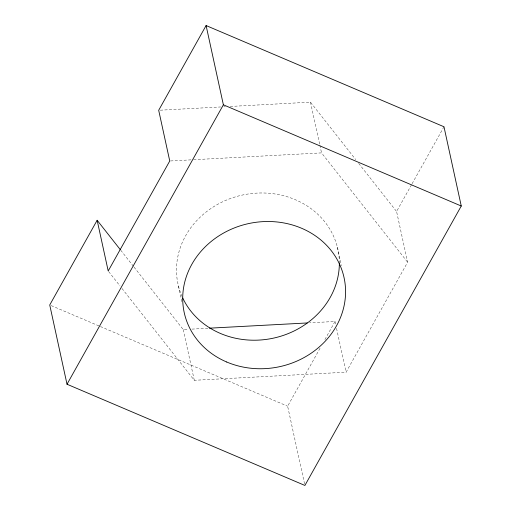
<?xml version="1.0" encoding="UTF-8"?>
<svg xmlns="http://www.w3.org/2000/svg" width="511" height="511" viewBox="0 0 511 511"><rect width="100%" height="100%" fill="white"/><g stroke="black" fill="none" stroke-linecap="round" stroke-linejoin="round"><path stroke-width="0.38" stroke-dasharray="2.56 1.92" d="M304.562 483.898L287.623 406.194L320.653 347.167M324.926 339.528L335.031 321.476L309.596 322.831M121.982 288.472L194.295 380.299L346.088 372.2L407.631 262.207L396.574 211.484L411.725 184.401M412.115 183.705L443.982 126.766M160.282 110.184L220.682 106.959M223.856 106.793L225.447 106.71M230.218 106.454L310.484 102.168L355.739 159.636M170.546 160.952L192.8 159.764M193.592 159.719L321.54 152.891L407.631 262.207M134.042 267.112L183.238 329.576L188.802 329.282M191.976 329.11L207.875 328.26M51.209 305.604L99.664 326.222M100.399 326.535L287.623 406.194M358.696 163.386L396.574 211.484M120.762 250.243L133.55 266.487M108.696 271.609L120.015 285.975M310.484 102.168L319.701 144.434M319.867 145.207L321.54 152.891M337.381 247.177L341.418 265.682M335.031 321.476L335.868 325.315M336.538 328.388L346.088 372.2M178.454 286.013L181.986 302.205M183.238 329.576L194.295 380.299M182.133 296.68A81.811 73.214 -12.3 0 1 242.137 195.106A81.811 73.214 -12.3 0 1 339.349 262.06"/><path stroke-width="0.77" d="M97.147 220.26L49.739 304.978L67.018 384.234L304.901 485.45L461.261 206.022L443.982 126.766L206.099 25.55L158.691 110.274L169.748 160.997L108.204 270.983L97.147 220.26L120.27 249.617M67.018 384.234L223.377 104.806L206.099 25.55M209.459 328.177L307.213 322.958M223.377 104.806L461.261 206.022M339.355 262.814A81.811 73.214 -12.3 0 1 274.107 337.995A81.811 73.214 -12.3 0 1 182.759 298.054M226.712 362.012A81.811 73.214 -12.3 0 0 345.493 288.338A81.811 73.214 -12.3 0 0 220.215 235.034A81.811 73.214 -12.3 0 0 226.712 362.012"/></g></svg>
